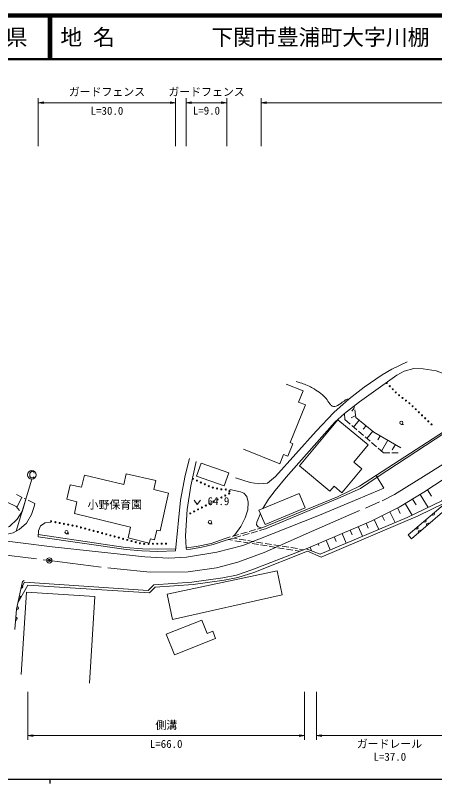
# Model space of a CAD drawing. Units: millimetres at full size, sheet at 1:1000; details may follow other scales. Extents: x 40000 to 680000, y 20000 to 380000.
# Drawn here: x 360068 to 456216, y 204000 to 380000 of the extents above; entities that cross this region are included whole.
import ezdxf
from ezdxf.enums import TextEntityAlignment as Align

# ---------------------------------------------------------------- set-up
doc = ezdxf.new("R2010")
doc.units = ezdxf.units.MM
doc.header["$LTSCALE"] = 1000
doc.header["$PDMODE"] = 32
doc.header["$PDSIZE"] = 500
doc.linetypes.add('CHAIN', pattern=[18.5, 12, -1.5, 3.5, -1.5])
for name, color, linetype, lineweight in [('M-BGD', 7, 'Continuous', 13), ('M-BMK', 2, 'CHAIN', 13), ('M-BMK-SRVR', 3, 'Continuous', 13), ('M-STR-HTXT', 7, 'Continuous', 13), ('M-STR-STRC', 7, 'Continuous', 13), ('M-TTL', 2, 'Continuous', 140), ('M-TTL-BAND', 7, 'Continuous', 25), ('M-TTL-LINE', 7, 'Continuous', 50)]:
    doc.layers.add(name, color=color, linetype=linetype, lineweight=lineweight)
doc.layers.add('M-BGD-HTXT', color=7, linetype='Continuous')
doc.layers.add('M-TTL-TXT', color=7, linetype='Continuous')
doc.styles.add('ＭＳ ゴシック', font='')
doc.styles.get('ＭＳ ゴシック').set_extended_font_data('MS Gothic')

# ---------------------------------------------------------------- blocks, each defined once
blk = doc.blocks.new('open_arrow')
at = {"color": 0, "linetype": 'Continuous', "lineweight": -2}
blk.add_lwpolyline([(7.5, 1.25), (0, 0), (7.5, -1.25)], dxfattribs=at)

msp = doc.modelspace()

# ---------------------------------------------------------------- linework, layer by layer
at = {"layer": 'M-BGD'}
for p, q in [((426033, 293970), (422187, 295530)), ((424996, 291414), (426033, 293970)), ((423064, 282112), (426578, 290773)), ((426578, 290773), (424996, 291414)), ((435649, 287411), (435557, 288796)), ((425209, 276810), (433992, 287375)), ((433992, 287375), (440960, 281583)), ((436843, 286385), (435649, 287411)), ((438107, 288344), (437109, 287800)), ((438943, 287264), (437644, 285695)), ((438359, 285081), (437222, 286059)), ((440484, 285989), (439835, 285205)), ((448576, 286311), (449076, 286311)), ((439876, 283777), (438738, 284755)), ((441392, 282473), (440255, 283451)), ((442025, 284714), (440678, 283087)), ((443733, 283681), (443208, 282764)), ((422580, 279018), (423727, 281843)), ((423727, 281843), (423064, 282112)), ((442909, 281169), (441771, 282147)), ((445468, 282686), (444041, 280196)), ((447203, 281692), (446490, 280447)), ((412362, 280610), (420680, 277234)), ((440960, 281583), (437696, 277656)), ((444482, 279817), (443288, 280843)), ((420680, 277234), (421571, 279428)), ((421571, 279428), (422580, 279018)), ((445903, 279797), (444482, 279817)), ((447824, 279770), (446403, 279790)), ((402691, 277428), (401629, 274412)), ((409000, 275208), (402691, 277428)), ((432201, 270997), (425209, 276810)), ((437696, 277656), (439541, 276122)), ((375272, 271883), (375949, 274632)), ((375949, 274632), (384913, 272565)), ((384913, 272565), (385505, 274967)), ((385505, 274967), (392284, 273409)), ((407939, 272192), (409000, 275208)), ((439541, 276122), (434959, 270611)), ((392284, 273409), (391831, 271394)), ((401629, 274412), (407939, 272192)), ((371901, 269148), (372623, 272481)), ((372623, 272481), (375272, 271883)), ((391831, 271394), (395184, 270568)), ((433139, 272124), (432201, 270997)), ((434959, 270611), (433139, 272124)), ((454548, 271322), (455511, 269846)), ((360310, 270199), (361668, 269561)), ((361538, 269622), (360436, 267279)), ((362120, 269348), (362573, 269136)), ((395184, 270568), (393253, 261934)), ((425113, 270499), (415937, 266667)), ((426495, 267189), (425113, 270499)), ((452860, 270250), (454714, 267253)), ((363025, 268923), (364551, 268205)), ((374178, 268587), (371901, 269148)), ((373607, 265906), (374178, 268587)), ((401036, 268928), (401786, 267928)), ((401786, 267928), (402536, 268928)), ((449458, 268145), (451080, 265523)), ((451159, 269197), (451970, 267886)), ((386510, 262728), (373607, 265906)), ((415937, 266667), (417319, 263357)), ((417319, 263357), (426495, 267189)), ((445942, 266248), (447140, 263803)), ((447737, 267128), (448337, 265906)), ((442350, 264487), (443445, 262253)), ((444146, 265367), (444694, 264250)), ((385913, 260304), (386510, 262728)), ((404674, 263545), (405174, 263545)), ((416796, 262678), (415590, 262326)), ((416065, 261957), (417429, 262344)), ((438686, 262885), (439635, 260654)), ((440526, 263668), (441001, 262553)), ((371799, 261251), (372299, 261251)), ((392546, 262093), (391996, 259863)), ((393253, 261934), (392546, 262093)), ((409351, 260504), (408145, 260152)), ((411271, 261064), (409831, 260644)), ((410292, 260321), (411735, 260730)), ((413191, 261625), (411751, 261205)), ((412216, 260867), (413659, 261276)), ((415110, 262186), (413670, 261765)), ((414140, 261412), (415584, 261821)), ((433165, 260535), (433632, 259439)), ((435005, 261319), (435947, 259107)), ((436846, 262102), (437316, 260996)), ((450145, 260990), (450939, 260091)), ((390782, 259105), (385913, 260304)), ((391027, 260102), (390782, 259105)), ((391996, 259863), (391027, 260102)), ((408446, 259798), (409811, 260185)), ((408847, 259912), (409898, 259740)), ((409942, 260222), (410917, 260065)), ((410392, 259659), (411872, 259417)), ((411411, 259985), (412891, 259746)), ((412365, 259336), (413846, 259094)), ((413385, 259666), (414866, 259426)), ((414339, 259013), (415819, 258771)), ((415359, 259347), (416840, 259107)), ((417334, 259027), (418815, 258788)), ((429484, 258969), (429668, 258537)), ((431325, 259752), (432258, 257559)), ((416313, 258690), (417793, 258447)), ((418287, 258367), (419767, 258124)), ((419308, 258708), (420789, 258469)), ((420260, 258044), (421741, 257801)), ((421283, 258389), (422763, 258150)), ((422234, 257721), (423714, 257478)), ((423257, 258070), (424738, 257830)), ((424208, 257397), (425260, 257225)), ((425231, 257751), (426206, 257593)), ((427644, 258186), (428012, 257321)), ((394873, 247404), (420110, 252778)), ((420110, 252778), (421287, 247252)), ((361414, 229029), (362625, 247852)), ((362625, 247852), (378324, 246841)), ((378324, 246841), (377050, 227046)), ((396134, 241628), (394873, 247404)), ((421287, 247252), (396134, 241628)), ((394689, 238238), (402849, 241437)), ((402849, 241437), (404042, 238393)), ((396533, 233535), (394689, 238238)), ((404042, 238393), (405347, 238904)), ((405347, 238904), (405997, 237244)), ((405997, 237244), (396533, 233535))]:
    msp.add_line(p, q, dxfattribs=at)
for points in [[(410519, 274092), (413899, 272986), (415862, 272659), (417872, 272861), (419710, 274357), (429026, 284763), (433116, 289039), (436621, 292124), (440056, 294858), (444145, 297615), (446435, 298947), (449940, 300653)], [(416791, 267023), (418102, 269131), (419670, 271187), (422184, 274209), (428602, 281474), (433334, 286788), (435557, 288796), (438963, 291503), (444868, 295689), (447547, 297574), (449214, 298519), (451426, 299080), (453597, 299038), (456557, 298571), (460223, 297159), (466901, 293980), (468594, 292703), (468843, 292007), (468730, 291245)], [(307550, 295695), (304170, 290757), (302207, 286940), (300103, 279822), (305555, 277828), (308484, 276447), (314487, 273175), (319119, 270880), (325911, 267639), (330720, 265801), (336536, 264181), (342591, 263049), (355905, 261382), (358226, 261179), (359582, 261429), (360953, 262192), (362604, 263641), (363741, 265619), (364364, 267458), (364551, 268205)], [(416796, 262678), (433927, 269731), (439005, 272116), (442899, 274659), (458464, 284780), (468730, 291245)], [(417429, 262344), (434016, 269299), (439203, 271620), (443024, 274181), (458552, 284348), (468959, 290874)], [(437916, 289631), (438173, 287902), (442239, 284537), (448478, 280962)], [(233808, 278006), (273930, 279162), (282501, 279449), (291474, 279402), (298484, 278280), (301382, 277533), (307411, 275172), (321595, 267952), (327811, 265007), (336200, 262600), (346622, 261035), (368495, 258277), (389759, 255964), (395227, 255684), (399340, 255894), (406304, 257015), (412193, 258534), (429812, 265498), (438762, 269260), (444581, 271667), (442768, 274574)], [(465805, 279005), (461059, 275575), (453753, 270802), (448114, 267313), (441695, 264166), (426724, 257794), (414331, 252980), (410748, 251786), (407643, 251173), (400570, 250176), (391815, 249532), (390558, 248245), (362195, 250158), (361310, 248544)], [(396778, 257353), (397951, 268920), (399002, 274575), (400007, 278454)], [(427024, 257235), (430219, 255902), (452466, 265366), (458425, 268287), (465373, 278693)], [(401494, 277825), (400341, 272248), (399453, 266780), (399064, 260767), (399234, 258043)], [(426724, 257794), (429974, 256601), (449910, 264965), (457856, 268749), (463552, 277376)], [(450145, 260990), (458703, 268265), (460904, 270597), (464882, 277958)], [(465436, 276759), (461642, 269579), (461221, 268971), (450939, 260091)], [(344980, 274851), (360262, 267490), (361034, 266555)], [(409265, 271360), (411711, 270862), (412474, 270566), (413160, 269756), (413456, 268478), (413378, 266718), (412801, 264926), (411789, 262932), (410371, 261001), (409997, 260680)], [(353725, 262206), (357530, 262468), (358761, 262936), (360474, 264571), (361705, 266472), (362455, 269191)], [(416410, 262565), (415713, 262837), (415402, 263263), (415474, 263876), (416262, 265887)], [(368155, 263854), (366899, 263719), (365850, 263044), (365413, 261923), (365278, 260531)], [(365278, 260531), (385468, 257664), (389098, 257306), (392712, 257166), (396778, 257353)], [(365332, 261082), (385297, 258112), (389191, 257805), (392766, 257717), (396824, 257805)], [(408446, 259798), (405393, 258755), (402853, 258163), (400267, 257742), (399286, 257617), (399234, 258043), (401602, 258344), (404977, 259030), (408145, 260152)], [(427024, 257235), (414747, 252346), (411048, 251227), (407943, 250614), (400870, 249617), (392115, 248973), (390858, 247686), (362902, 249487), (360657, 245428)], [(359925, 239281), (360345, 243939), (361675, 250285), (362069, 250544)]]:
    msp.add_lwpolyline(points, dxfattribs=at)
for centre, radius in [((445212, 295780), 125), ((445908, 295062), 125), ((446605, 294345), 125), ((447301, 293627), 125), ((448055, 292975), 125), ((448850, 292367), 125), ((449644, 291760), 125), ((450432, 291144), 125), ((451154, 290453), 125), ((451876, 289761), 125), ((452598, 289069), 125), ((448576, 286686), 375), ((453320, 288378), 125), ((454043, 287686), 125), ((454765, 286994), 125), ((455487, 286302), 125), ((400795, 273844), 125), ((401701, 273419), 125), ((402606, 272995), 125), ((403512, 272570), 125), ((404417, 272146), 125), ((405349, 271803), 125), ((406331, 271611), 125), ((407312, 271420), 125), ((408311, 271384), 125), ((409181, 270993), 125), ((407308, 269549), 125), ((408198, 270005), 125), ((409088, 270461), 125), ((403748, 267725), 125), ((404638, 268181), 125), ((405528, 268637), 125), ((406418, 269093), 125), ((400188, 265901), 125), ((401078, 266357), 125), ((401968, 266813), 125), ((402858, 267269), 125), ((368258, 264098), 125), ((369240, 263907), 125), ((404674, 263920), 375), ((370222, 263716), 125), ((371203, 263525), 125), ((372185, 263334), 125), ((373166, 263143), 125), ((374146, 262945), 125), ((375112, 262686), 125), ((376078, 262426), 125), ((377043, 262166), 125), ((371799, 261626), 375), ((378009, 261907), 125), ((378975, 261647), 125), ((379941, 261387), 125), ((380906, 261128), 125), ((381872, 260868), 125), ((382838, 260608), 125), ((383803, 260349), 125), ((384769, 260089), 125), ((385735, 259829), 125), ((386700, 259570), 125), ((387666, 259310), 125), ((388632, 259050), 125), ((389615, 258925), 125), ((390614, 258937), 125), ((391614, 258949), 125), ((392614, 258960), 125), ((393614, 258972), 125), ((394614, 258984), 125)]:
    msp.add_circle(centre, radius, dxfattribs=at)
for centre, start, end in [((455859, 265848), 220.36857, 40.36857), ((453954, 264228), 220.36857, 40.36857), ((452050, 262609), 220.36857, 40.36857), ((454682, 263324), 40.81508, 220.81508), ((452790, 261690), 40.81508, 220.81508), ((361437, 249149), 258.16807, 78.16807), ((360924, 246702), 258.16807, 78.16807), ((360412, 244255), 258.16807, 78.16807), ((360150, 241771), 264.84013, 84.84013)]:
    msp.add_arc(centre, 350, start, end, dxfattribs=at)
for points, knots in [([(436492, 292011), (436352, 292060), (436272, 292066), (436128, 292060), (435819, 292048), (435710, 291819), (435450, 291652), (434836, 291257), (434553, 290937), (433906, 290599), (433698, 290491), (433563, 290457), (433331, 290426), (433077, 290393), (432899, 290376), (432680, 290509), (432455, 290647), (432387, 290799), (432216, 291001), (431835, 291452), (431686, 291756), (431302, 292206), (430889, 292690), (430626, 292939), (430132, 293341), (429554, 293812), (429210, 294056), (428567, 294435), (428125, 294696), (427867, 294827), (427404, 295051), (426312, 295581), (425862, 295670), (424475, 296090)], [0, 0, 0, 0, 1, 1, 1, 2, 2, 2, 3, 3, 3, 4, 4, 4, 5, 5, 5, 6, 6, 6, 7, 7, 7, 8, 8, 8, 9, 9, 9, 10, 10, 10, 11, 11, 11, 11]), ([(437721, 290516), (437750, 290390), (437744, 290325), (437736, 290203), (437710, 289809), (437483, 289652), (437203, 289344)], [0, 0, 0, 0, 1, 1, 1, 2, 2, 2, 2])]:
    msp.add_open_spline(points, degree=3, knots=knots, dxfattribs=at)
at = {"layer": 'M-BMK'}
msp.add_lwpolyline([(353024, 256909), (367863, 255133), (383379, 253171), (390974, 252446), (399667, 252540), (406163, 253451), (411094, 254760), (417099, 256980), (427965, 261770), (444206, 268804), (447013, 270257), (454272, 274775), (461875, 279511)], dxfattribs=at)
at = {"layer": 'M-BMK-SRVR'}
msp.add_circle((367863, 255133), 600, dxfattribs=at)
msp.add_point((367863, 255133), dxfattribs=at)
at = {"layer": 'M-STR-HTXT'}
for p, q in [((365332, 350000), (365332, 361000)), ((396824, 350000), (396824, 361000)), ((399234, 350000), (399234, 361000)), ((408534, 350000), (408534, 361000)), ((416410, 350000), (416410, 361000)), ((365332, 360000), (396824, 360000)), ((399234, 360000), (408534, 360000)), ((416410, 360000), (524063, 360000)), ((362902, 225000), (362902, 214000)), ((426401, 225000), (426401, 214000)), ((429095, 225000), (429095, 214000)), ((362902, 215000), (426401, 215000)), ((429095, 215000), (462785, 215000))]:
    msp.add_line(p, q, dxfattribs=at)
at = {"layer": 'M-STR-STRC'}
for p, q in [((363376, 274923), (363427, 275141)), ((363376, 274592), (363376, 274923)), ((363423, 274381), (363376, 274592)), ((363427, 275141), (363481, 275208)), ((363481, 275208), (363596, 275364)), ((363596, 275364), (363751, 275469)), ((363751, 275469), (364030, 275472)), ((364030, 275472), (364192, 275420)), ((364192, 275420), (364302, 275310)), ((364302, 275310), (364361, 275141)), ((360255, 261804), (363838, 273732)), ((363535, 274212), (363423, 274381)), ((363641, 274104), (363535, 274212)), ((363758, 274048), (363641, 274104)), ((364032, 274048), (363758, 274048)), ((364194, 274100), (364032, 274048)), ((364304, 274214), (364194, 274100)), ((364354, 274315), (364304, 274214))]:
    msp.add_line(p, q, dxfattribs=at)
msp.add_circle((363838, 274732), 1000, dxfattribs=at)
msp.add_circle((363838, 274732), 1000, dxfattribs=at)
at = {"layer": 'M-TTL'}
msp.add_line((680000, 380000), (40000, 380000), dxfattribs=at)
at = {"layer": 'M-TTL-BAND'}
for p, q in [((40000, 205000), (579000, 205000)), ((368000, 205000), (368000, 204000))]:
    msp.add_line(p, q, dxfattribs=at)
at = {"layer": 'M-TTL-LINE'}
for p, q in [((367750, 380000), (367750, 370000)), ((368250, 380000), (368250, 370000)), ((40000, 370000), (680000, 370000))]:
    msp.add_line(p, q, dxfattribs=at)

# ---------------------------------------------------------------- block references
at = {"layer": 'M-STR-HTXT', "xscale": 167, "yscale": 167}
for p in [(365332, 360000), (399234, 360000), (416410, 360000), (362902, 215000), (429095, 215000)]:
    msp.add_blockref('open_arrow', p, dxfattribs=at)
at = {"layer": 'M-STR-HTXT', "xscale": 167, "yscale": 167, "rotation": 180}
for p in [(396824, 360000), (408534, 360000), (426401, 215000)]:
    msp.add_blockref('open_arrow', p, dxfattribs=at)

# ---------------------------------------------------------------- texts
at = {"layer": 'M-BGD-HTXT', "style": 'ＭＳ ゴシック'}
for s, p in [('64.9', (406638, 268713)), ('小野保育園', (382863, 267903))]:
    msp.add_text(s, height=1833, dxfattribs=at).set_placement(p, align=Align.MIDDLE_CENTER)
at = {"layer": 'M-STR-HTXT', "style": 'ＭＳ ゴシック'}
for s, p in [('ガードフェンス', (381071, 361000)), ('ガードフェンス', (403910, 361000)), ('L=30.0', (381078, 356671)), ('L=9.0', (403884, 356714)), ('側溝', (394701, 215937)), ('L=66.0', (394651, 211637)), ('ガードレール', (445852, 211636)), ('L=37.0', (445940, 208691))]:
    msp.add_text(s, height=1833, dxfattribs=at).set_placement(p, align=Align.BOTTOM_CENTER)
at = {"layer": 'M-TTL-TXT', "style": 'ＭＳ ゴシック'}
msp.add_text('山\u3000口\u3000県', height=3666, dxfattribs=at).set_placement((350375, 375000), align=Align.MIDDLE_CENTER)
for s, p in [('地 名', (370380, 375000)), ('下関市豊浦町大字川棚', (405024, 375000))]:
    msp.add_text(s, height=3666, dxfattribs=at).set_placement(p, align=Align.MIDDLE_LEFT)

doc.saveas('drawing.dxf')
